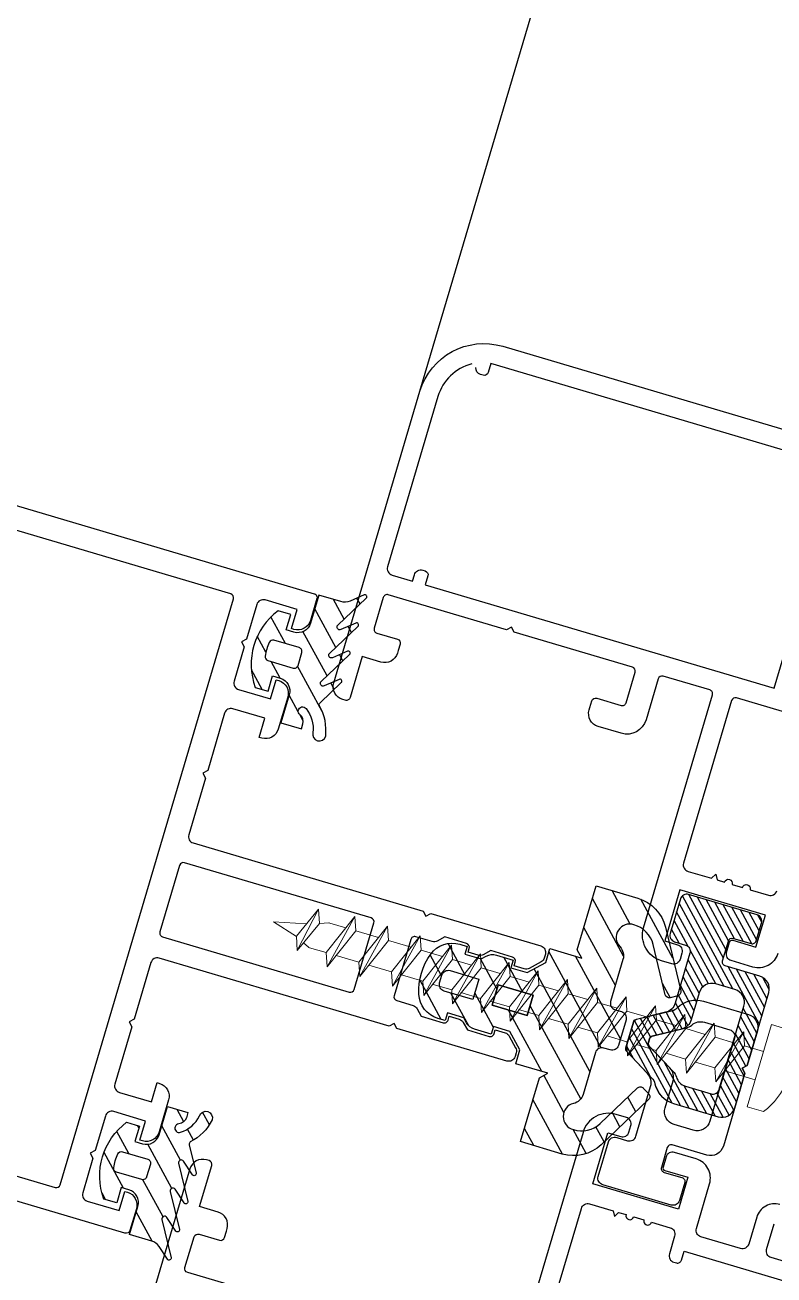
# Model space of a CAD drawing. Header units: millimetres. Extents: x 62878 to 70819, y -67946 to -61850.
# Drawn here: x 67673.44 to 67679.05, y -66623.01 to -66613.64 of the extents above; entities that cross this region are included whole.
import ezdxf

# ---------------------------------------------------------------- set-up
doc = ezdxf.new("R2010")
doc.units = ezdxf.units.MM
doc.layers.add('DOGRAMA', color=171, linetype='Continuous', lineweight=0)
pattern_1 = [(118.5057849383402, (67636.05894292373, -66723.48315066534), (-0.1395045678384407, -0.07576303882639554), [])]

# ---------------------------------------------------------------- blocks, each defined once
blk = doc.blocks.new('a2we')
at = {"lineweight": 5, "ltscale": 0.5}
for p, q in [((-196.0144480926461, -415.2868589025547), (-196.5925912144022, -417.2488821181558)), ((-196.0144480926461, -415.2868589025547), (-195.4639709594615, -417.7110762494052)), ((-197.5747968978259, -417.6063757508618), (-196.5747276986959, -417.2423803302317)), ((-194.1582851917165, -418.2620245979042), (-197.5747968978259, -417.6063757508618)), ((-195.1583543907882, -418.6260200186506), (-197.5747968978259, -417.6063757508618)), ((-196.8896500078097, -417.895480952812), (-197.0961171580722, -418.3448917148726)), ((-196.5747276986959, -417.2423803302317), (-194.1582851917165, -418.2620245979042)), ((-197.1143788935161, -419.7428166739272), (-197.1143788935161, -418.4283854465556)), ((-194.1582851917165, -418.2620245979042), (-195.1583543907882, -418.6260200186506)), ((-195.1583543907882, -418.6260200186506), (-194.9264251741961, -419.2953524503964)), ((-198.1144480926461, -420.1068120946153), (-197.1143788935161, -419.7428166739268)), ((-197.1143788935161, -419.7428166739268), (-193.9153324771005, -421.0399975355008)), ((-197.1143788935161, -419.7428166739268), (-193.9153324771005, -421.0399975355008)), ((-194.9154016761394, -420.634479622855), (-194.9154016761394, -419.3608343693425)), ((-194.9154016761721, -421.4039929561312), (-198.1144480926461, -420.1068120946153)), ((-193.9153324771005, -421.0399975355008), (-198.1144480926461, -420.1068120946153)), ((-197.1143788935161, -422.2969096404012), (-197.1143788935162, -420.512330007273)), ((-193.9153324771005, -421.0399975355008), (-194.9154016761721, -421.4039929561312)), ((-194.9154016761721, -423.1885725893157), (-194.9154016761721, -421.4039929561312)), ((-198.1144480926461, -422.6609050610894), (-197.1143788935161, -422.2969096404012)), ((-194.9154016761721, -423.9580859226053), (-198.1144480926461, -422.6609050610894)), ((-193.9153324771005, -423.594090501975), (-198.1144480926461, -422.6609050610894)), ((-197.1143788935161, -422.2969096404012), (-193.9153324771005, -423.594090501975)), ((-197.1143788935161, -422.2969096404012), (-193.9153324771005, -423.594090501975)), ((-197.1143788935161, -424.8510026068752), (-197.1143788935162, -423.0664229737469)), ((-193.9153324771005, -423.594090501975), (-194.9154016761721, -423.9580859226053)), ((-194.9154016761721, -425.7426655557898), (-194.9154016761721, -423.9580859226053)), ((-198.1144480926461, -425.2149980275636), (-197.1143788935161, -424.8510026068752)), ((-194.9154016761721, -426.5121788890793), (-198.1144480926461, -425.2149980275636)), ((-193.9153324771005, -426.1481834684492), (-198.1144480926461, -425.2149980275636)), ((-197.1143788935161, -424.8510026068752), (-193.9153324771005, -426.1481834684492)), ((-197.1143788935161, -424.8510026068752), (-193.9153324771005, -426.1481834684492)), ((-197.1143788935161, -427.3050955733496), (-197.1143788935162, -425.6205159402211)), ((-193.9153324771005, -426.1481834684492), (-194.9154016761721, -426.5121788890793)), ((-198.1144480926461, -427.669090994038), (-197.1143788935161, -427.3050955733496)), ((-197.1143788935161, -427.3050955733496), (-193.9153324771005, -428.6022764349236)), ((-197.1143788935161, -427.3050955733496), (-193.9153324771005, -428.6022764349236)), ((-194.9154016761721, -428.1967585222638), (-194.9154016761721, -426.5121788890793)), ((-194.9154016761721, -428.9662718555534), (-198.1144480926461, -427.669090994038)), ((-193.9153324771005, -428.6022764349236), (-198.1144480926461, -427.669090994038)), ((-197.1143788935161, -429.5591885398237), (-197.1143788935161, -428.0237477951896)), ((-193.9153324771005, -428.6022764349236), (-194.9154016761721, -428.9662718555534)), ((-194.9154016761721, -430.450851488738), (-194.9154016761721, -428.9662718555534)), ((-198.1144480926461, -429.9231839605702), (-197.1143788935161, -429.5591885398237)), ((-194.9154016761721, -431.2203648220857), (-198.1144480926461, -429.9231839605702)), ((-193.9153324771005, -430.8563694013976), (-198.1144480926461, -429.9231839605702)), ((-197.1143788935161, -429.5591885398237), (-193.9153324771005, -430.8563694013976)), ((-197.1143788935161, -429.5591885398237), (-193.9153324771005, -430.8563694013976)), ((-197.1143788935161, -431.8132815063559), (-197.1143788935161, -430.2778407616635)), ((-193.9153324771005, -430.8563694013976), (-194.9154016761721, -431.2203648220857)), ((-198.1144480926461, -432.177276926986), (-197.1143788935161, -431.8132815063559)), ((-197.1143788935161, -431.8132815063559), (-193.9153324771005, -433.1104623678716)), ((-197.1143788935161, -431.8132815063559), (-193.9153324771005, -433.1104623678716)), ((-194.9154016761721, -432.7049444552304), (-194.9154016761721, -431.2203648220857)), ((-194.9154016761721, -433.4744577885599), (-198.1144480926461, -432.177276926986)), ((-193.9153324771005, -433.1104623678716), (-198.1144480926461, -432.177276926986)), ((-197.1143788935161, -434.0673744728301), (-197.1143788935161, -432.5319337281958)), ((-193.9153324771005, -433.1104623678716), (-194.9154016761721, -433.4744577885599)), ((-194.9154016761721, -434.9590374217446), (-194.9154016761721, -433.4744577885599)), ((-198.1144480926461, -434.4313698935184), (-197.1143788935161, -434.0673744728301)), ((-194.9154016761721, -435.7285507550341), (-198.1144480926461, -434.4313698935184)), ((-193.9153324771005, -435.364555334404), (-198.1144480926461, -434.4313698935184)), ((-197.1143788935161, -434.0673744728301), (-193.9153324771005, -435.364555334404)), ((-197.1143788935161, -434.0673744728301), (-193.9153324771005, -435.364555334404)), ((-197.1143788935161, -436.3642339800811), (-197.1143788935161, -434.7860266946118)), ((-193.9153324771005, -435.364555334404), (-194.9154016761721, -435.7285507550341)), ((-194.9154016761721, -437.2558969289955), (-194.9154016761721, -435.7285507550341)), ((-198.1144480926461, -436.7282294008277), (-197.1143788935161, -436.3642339800811)), ((-194.9154016761721, -438.0254102623434), (-198.1144480926461, -436.7282294008277)), ((-193.9153324771005, -437.6614148416551), (-198.1144480926461, -436.7282294008277)), ((-197.1143788935161, -436.3642339800811), (-193.9153324771005, -437.6614148416551)), ((-197.1143788935161, -436.3642339800811), (-193.9153324771005, -437.6614148416551)), ((-197.1143788935161, -438.6610934873901), (-197.1143788935161, -437.1337473134849)), ((-193.9153324771005, -437.6614148416551), (-194.9154016761721, -438.0254102623434)), ((-194.9154016761721, -439.5527564362646), (-194.9154016761721, -438.0254102623434)), ((-198.1144480926461, -439.0250889080787), (-197.1143788935161, -438.6610934873901)), ((-194.9154016761721, -440.3222697695944), (-198.1144480926461, -439.0250889080787)), ((-193.9153324771005, -439.9582743489061), (-198.1144480926461, -439.0250889080787)), ((-197.1143788935161, -438.6610934873901), (-193.9153324771005, -439.9582743489061)), ((-197.1143788935161, -438.6610934873901), (-193.9153324771005, -439.9582743489061)), ((-197.1143788935161, -440.9579529946993), (-197.1143788935161, -439.430606820736)), ((-193.9153324771005, -439.9582743489061), (-194.9154016761721, -440.3222697695944)), ((-194.9154016761721, -441.849615943574), (-194.9154016761721, -440.3222697695944)), ((-198.1144480926461, -441.3219484153295), (-197.1143788935161, -440.9579529946993)), ((-194.9154016761721, -442.6191292769035), (-198.1144480926461, -441.3219484153295)), ((-193.9153324771005, -442.2551338562151), (-198.1144480926461, -441.3219484153295)), ((-197.1143788935161, -440.9579529946993), (-193.9153324771005, -442.2551338562151)), ((-197.1143788935161, -443.2537258831643), (-197.1143788935161, -441.7274663280053)), ((-193.9153324771005, -442.2551338562151), (-194.9154016761721, -442.6191292769035)), ((-198.1144480926461, -443.6177213039109), (-197.1143788935161, -443.2537258831643)), ((-197.1143788935161, -443.2537258831643), (-193.9153324771005, -444.5509067447383)), ((-194.9154016761721, -444.1453888320787), (-194.9154016761721, -442.6191292769035)), ((-194.9154016761721, -444.9149021654266), (-198.1144480926461, -443.6177213039109)), ((-193.9153324771005, -444.5509067447383), (-198.1144480926461, -443.6177213039109)), ((-197.1143788935161, -445.5538642814245), (-197.1143788935161, -444.0232392165685)), ((-193.9153324771005, -444.5509067447383), (-194.9154016761721, -444.9149021654266)), ((-194.9154016761721, -446.4455272302989), (-194.9154016761721, -444.9149021654266)), ((-198.1144480926461, -445.9178597020545), (-197.1143788935161, -445.5538642814245)), ((-193.9153324771005, -446.8510451429402), (-198.1144480926461, -445.9178597020545)), ((-194.9154016761721, -447.2150405636282), (-198.1144480926461, -445.9178597020545)), ((-197.1143788935161, -445.5538642814245), (-193.9153324771005, -446.8510451429402)), ((-197.1143788935161, -445.5538642814245), (-193.9153324771005, -446.8510451429402)), ((-197.1143788935161, -447.8540026795677), (-197.1143788935161, -446.3233776147298)), ((-193.9153324771005, -446.8510451429402), (-194.9154016761721, -447.2150405636282)), ((-197.1143788935161, -447.8540026795677), (-198.1144480926461, -448.2179981003141)), ((-193.9153324771005, -449.1511835411412), (-197.1143788935161, -447.8540026795677)), ((-194.9154016761721, -448.7456656284821), (-194.9154016761721, -447.2150405636282)), ((-194.9154016761721, -449.5151789618299), (-198.1144480926461, -448.2179981003141)), ((-198.1144480926461, -448.2179981003141), (-193.9153324771005, -449.1511835411412)), ((-197.1143788935161, -450.1541410778275), (-197.1143788935161, -448.6235160129718)), ((-193.9153324770423, -449.1511835411412), (-194.9154016761721, -449.5151789618299)), ((-194.9154016761723, -451.0458040266858), (-194.9154016761721, -449.5151789618299)), ((-198.1144480926461, -450.5181364984577), (-197.1143788935161, -450.1541410778275)), ((-194.9154016761721, -451.8153173600317), (-198.1144480926461, -450.5181364984577)), ((-193.9153324770423, -451.4513219393434), (-198.1144480926461, -450.5181364984577)), ((-197.1143788935161, -450.1541410778275), (-193.9153324770423, -451.4513219393434)), ((-197.1143788935161, -453.2868589025547), (-197.1143788935162, -450.9236544111328)), ((-193.9153324770423, -451.4513219393434), (-194.9154016761721, -451.8153173600317)), ((-194.9154016761721, -453.2868589025547), (-194.9154016761721, -451.8153173600317)), ((-192.7980524524961, -453.2868589025547), (-199.230843732796, -453.2868589025547)), ((-199.230843732796, -454.5827171301502), (-199.230843732796, -453.2868589025547)), ((-192.7980524524961, -454.5827171301502), (-192.7980524524961, -453.2868589025547))]:
    blk.add_line(p, q, dxfattribs=at)
blk.add_lwpolyline([(-196.4690204826777, -455.6637351848848), (-196.1125089353335, -455.3998333582319), (-195.9163872499585, -455.3998333582319), (-195.5598757026143, -455.6637351848848)], dxfattribs=at)
for centre, radius, start, end in [((-196.9143788935627, -418.4283854465556), 0.2, 155.3251238657465, 180), ((-195.115401676151, -419.3608343693425), 0.2, 0, 19.11162363728389), ((-195.6603624057317, -449.5292358589606), 6.187568978619671, 234.757305859688, 262.4904896380407), ((-196.3685337795604, -449.5292358589606), 6.187568978619673, 277.5095103619591, 305.2426941403116)]:
    blk.add_arc(centre, radius, start, end, dxfattribs=at)

msp = doc.modelspace()

# ---------------------------------------------------------------- hatches: boundary and pattern name
at = {"layer": 'DOGRAMA', "lineweight": -2}
h = msp.add_hatch(dxfattribs=at)
h.set_pattern_fill('ANSI31', color=256, scale=0.05, angle=73.50578493834035, style=0)
h.set_pattern_definition(pattern_1)
edge = h.paths.add_edge_path()
edge.add_arc((67675.83391963018, -66617.86284451501), 0.1000000000139037, 253.5057849319926, 293.5057849295856, ccw=False)
edge.add_line((67675.80552777668, -66617.95872935561), (67675.63957222964, -66617.90958930858))
edge.add_line((67675.63957222964, -66617.90958930858), (67675.577110152, -66618.1205359579))
edge.add_arc((67675.48122531142, -66618.0921441044), 0.09999999998274905, 253.5057849352527, 343.5057849272582, ccw=False)
edge.add_line((67675.45283345794, -66618.18802894498), (67675.39530255357, -66618.1709938329))
edge.add_line((67675.39530255357, -66618.1709938329), (67675.42937277775, -66618.05593202419))
edge.add_line((67675.42937277775, -66618.05593202419), (67675.33348793714, -66618.02754017073))
edge.add_arc((67675.63185173905, -66618.42876210641), 0.4999999999598593, 126.6358872941091, 200.3756825856077)
edge.add_line((67675.16313681626, -66618.60284921425), (67675.25902165685, -66618.63124106776))
edge.add_line((67675.25902165685, -66618.63124106776), (67675.29309188102, -66618.51617925904))
edge.add_line((67675.29309188102, -66618.51617925904), (67675.3506227854, -66618.5332143711))
edge.add_arc((67675.3222309319, -66618.62909921168), 0.09999999999670213, -16.494215070374594, 73.5057849296254, ccw=False)
edge.add_line((67675.41811577248, -66618.65749106518), (67675.3556536948, -66618.8684377145))
edge.add_line((67675.3556536948, -66618.8684377145), (67675.50856604945, -66618.91371562434))
edge.add_line((67675.50856604945, -66618.91371562434), (67675.51977498128, -66618.8758608699))
edge.add_arc((67675.45744983487, -66618.85740616516), 0.06500000001863743, 343.5057849671558, 411.9151204802791)
edge.add_arc((67675.51770742865, -66618.78051502607), 0.03268943071726781, 38.0755058051605, 231.9151204145184, ccw=False)
edge.add_arc((67675.35426373298, -66618.91193227639), 0.2424115900754374, -6.803520831588912, 38.703251573962916, ccw=False)
edge.add_arc((67675.6432962366, -66618.95358055753), 0.05002797726847832, 165.0203900031464, 342.5336263049765)
edge.add_arc((67675.32173444034, -66618.92557012555), 0.3717812401285248, 353.3542853633724, 390.0058058524869)
edge.add_arc((67675.66224543906, -66618.73218989486), 0.01999999996795664, 133.5057850600649, 201.8914479506925, ccw=False)
edge.add_line((67675.64847688284, -66618.71768379757), (67675.80807175473, -66618.56620329151))
edge.add_arc((67675.7977453376, -66618.55532371851), 0.01499999998633296, 313.5057848641242, 473.505784879731)
edge.add_line((67675.79176271273, -66618.54156842138), (67675.67885591387, -66618.59067525035))
edge.add_arc((67675.6708790807, -66618.57233485418), 0.0199999999756258, 133.5057849134937, 293.5057849179599, ccw=False)
edge.add_line((67675.65711052451, -66618.55782875685), (67675.87053383242, -66618.35525664223))
edge.add_arc((67675.86020741527, -66618.34437706922), 0.0149999999963509, 313.5057849044397, 473.5057848353924)
edge.add_line((67675.85422479041, -66618.33062177207), (67675.74131799149, -66618.37972860107))
edge.add_arc((67675.73334115834, -66618.3613882049), 0.01999999996982189, 133.5057848847944, 293.5057848797311, ccw=False)
edge.add_line((67675.71957260215, -66618.34688210755), (67675.93299591012, -66618.14430999292))
edge.add_arc((67675.92266949295, -66618.13343041991), 0.01500000000636884, 313.5057849447552, 473.5057849816748)
edge.add_line((67675.91668686806, -66618.11967512278), (67675.80378006923, -66618.16878195178))
edge.add_arc((67675.79580323602, -66618.15044155558), 0.02000000001972633, 133.5057850042036, 293.50578499939263, ccw=False)
edge.add_line((67675.78203467978, -66618.13593545825), (67675.99545798777, -66617.93336334363))
edge.add_arc((67675.98513157059, -66617.92248377063), 0.01500000001638679, 313.5057849850707, 473.5057850104772)
edge.add_line((67675.97914894568, -66617.90872847349), (67675.87380379607, -66617.95454649598))
edge = h.paths.add_edge_path(flags=16)
edge.add_line((67675.25761862427, -66618.40138372469), (67675.44613402733, -66618.45720382797))
edge.add_arc((67675.45465158336, -66618.4284383758), 0.02999999998733354, 253.5057849462097, 343.505784938319)
edge.add_line((67675.48341703552, -66618.43695593184), (67675.51180888896, -66618.34107109126))
edge.add_arc((67675.48304343679, -66618.33255353518), 0.02999999999972822, 343.5057848662645, 433.5057848662645)
edge.add_line((67675.49156099287, -66618.30378808301), (67675.30304558986, -66618.24796797977))
edge.add_arc((67675.29452803377, -66618.276733432), 0.03000000005554054, 73.50578489782727, 155.7393507069293)
edge.add_arc((67675.631851739, -66618.42876210615), 0.3999999998823385, 155.7393508032043, 171.2722191393831)
edge.add_arc((67675.2661361803, -66618.37261827252), 0.0299999999798724, 171.272219093855, 253.5057849462097)
h = msp.add_hatch(dxfattribs=at)
h.set_pattern_fill('ANSI31', color=256, scale=0.05, angle=73.50578493834035, style=0)
h.set_pattern_definition(pattern_1)
edge = h.paths.add_edge_path(flags=16)
edge.add_arc((67676.59340356047, -66620.83060411822), 0.04999999998026643, 163.505784924891, 253.50578494088012, ccw=False)
edge.add_line((67676.5454611402, -66620.81640819147), (67676.5624962523, -66620.75887728712))
edge.add_arc((67676.6104386726, -66620.77307321387), 0.04999999999835106, 73.5057849296254, 163.5057849296254, ccw=False)
edge.add_line((67676.62463459934, -66620.72513079358), (67676.84037549063, -66620.7890124639))
edge.add_line((67676.84037549063, -66620.7890124639), (67676.79494852509, -66620.94242820884))
edge.add_line((67676.79494852509, -66620.94242820884), (67676.57920763374, -66620.8785465385))
h.paths.add_polyline_path([(67676.938775786, -66620.98501598909), (67676.98420275154, -66620.83160024414), (67677.24788606321, -66620.9096778412), (67677.20245909762, -66621.06309358617)], flags=16)
edge = h.paths.add_edge_path()
edge.add_arc((67676.64060575166, -66620.71943073311), 0.199999999953016, 73.50578494324719, 144.0720038277628, ccw=False)
edge.add_line((67676.6973894586, -66620.52766105196), (67676.7513768801, -66620.54364692574))
edge.add_line((67676.7513768801, -66620.54364692574), (67676.73434176797, -66620.60117783012))
edge.add_line((67676.73434176797, -66620.60117783012), (67676.85734693699, -66620.63760011243))
edge.add_line((67676.85734693699, -66620.63760011243), (67676.89551315247, -66620.61687255843))
edge.add_arc((67676.94323790139, -66620.70474945156), 0.1000000000263143, 73.50578496071063, 118.50578496337221, ccw=False)
edge.add_line((67676.97162975484, -66620.60886461093), (67677.0965623062, -66620.6458575983))
edge.add_line((67677.0965623062, -66620.6458575983), (67677.07952719412, -66620.70338850263))
edge.add_line((67677.07952719412, -66620.70338850263), (67677.20253236311, -66620.739810785))
edge.add_line((67677.20253236311, -66620.739810785), (67677.34136897755, -66620.6644105026))
edge.add_line((67677.34136897755, -66620.6644105026), (67677.37211288922, -66620.5605823017))
edge.add_line((67677.37211288922, -66620.5605823017), (67677.6118249907, -66620.63156193541))
edge.add_line((67677.6118249907, -66620.63156193541), (67677.57807849711, -66620.56942358839))
edge.add_line((67677.57807849711, -66620.56942358839), (67677.72003776456, -66620.0899993854))
edge.add_line((67677.72003776456, -66620.0899993854), (67678.03338210209, -66620.18278179466))
edge.add_arc((67677.94820654164, -66620.47043631643), 0.2999999999916648, 13.505784938488887, 73.50578493840902, ccw=False)
edge.add_line((67678.23991044522, -66620.40037325468), (67678.35464620894, -66620.87806962292))
edge.add_arc((67678.32547581856, -66620.88507592908), 0.03000000001352556, -76.49421513004978, 13.505784896973694, ccw=False)
edge.add_line((67678.33248212471, -66620.91424631946), (67678.27414134401, -66620.9282589318))
edge.add_arc((67678.2671350378, -66620.89908854142), 0.03000000002711958, 193.5057850320915, 283.50578500506793, ccw=False)
edge.add_line((67678.23796464741, -66620.90609484765), (67678.1474994403, -66620.52944767576))
edge.add_arc((67677.95303017124, -66620.57615638358), 0.1999999999888801, 13.50578493681319, 75.42538227865322)
edge.add_arc((67677.9704566963, -66620.47702466897), 0.09999999999866485, 70.79093734392946, 223.5057849500851)
edge.add_arc((67677.82539572298, -66620.61471023106), 0.09999999997442052, -16.494215064747323, 43.50578493194308, ccw=False)
edge.add_line((67677.92128056355, -66620.64310208455), (67677.82849742891, -66620.95644887193))
edge.add_arc((67677.8764398492, -66620.97064479867), 0.04999999999421951, 163.5057849456145, 253.5057849456145)
edge.add_line((67677.86224392247, -66621.01858721896), (67677.91017208925, -66621.03277892519))
edge.add_arc((67677.89597616249, -66621.0807213455), 0.05000000001643571, -16.494215076894818, 73.50578491837081, ccw=False)
edge.add_line((67677.94391858281, -66621.09491727226), (67677.88713487584, -66621.28668695343))
edge.add_arc((67677.83919245555, -66621.27249102668), 0.04999999999835106, 253.50578493435978, 343.5057849296254, ccw=False)
edge.add_line((67677.8249965288, -66621.32043344699), (67677.77706836193, -66621.30624174076))
edge.add_arc((67677.76287243521, -66621.35418416103), 0.04999999996218179, 73.50578495213469, 163.5057849521347)
edge.add_line((67677.71493001495, -66621.33998823431), (67677.62214688028, -66621.65333502168))
edge.add_arc((67677.52626203967, -66621.6249431682), 0.1000000000204767, 283.505784946053, 343.50578494235435, ccw=False)
edge.add_arc((67677.57297074753, -66621.81941243728), 0.100000000003214, 103.5057849398931, 256.2206325363982)
edge.add_arc((67677.61232792944, -66621.72677447072), 0.1999999999869803, 251.586187595002, 313.5057849351206)
edge.add_line((67677.75001349152, -66621.87183544406), (67678.03096690707, -66621.60516669058))
edge.add_arc((67678.05161974138, -66621.62692583658), 0.02999999999216517, 43.505784943730305, 133.5057849437303, ccw=False)
edge.add_line((67678.07337888738, -66621.60627300227), (67678.11468455601, -66621.64979129429))
edge.add_arc((67678.09292541003, -66621.67044412861), 0.02999999999162854, -46.494215037136826, 43.505784983020874, ccw=False)
edge.add_line((67678.11357824435, -66621.6922032746), (67677.75724893599, -66622.03041554478))
edge.add_arc((67677.55072059283, -66621.81282408471), 0.3000000000361421, 253.5057849354465, 313.50578493447136, ccw=False)
edge.add_line((67677.46554503235, -66622.10047860653), (67677.15220069488, -66622.0076961973))
edge.add_line((67677.15220069488, -66622.0076961973), (67677.29415996224, -66621.52827199432))
edge.add_line((67677.29415996224, -66621.52827199432), (67677.35629830934, -66621.49452550076))
edge.add_line((67677.35629830934, -66621.49452550076), (67677.11658620782, -66621.42354586704))
edge.add_line((67677.11658620782, -66621.42354586704), (67677.1473301195, -66621.31971766619))
edge.add_line((67677.1473301195, -66621.31971766619), (67677.07192983708, -66621.18088105173))
edge.add_line((67677.07192983708, -66621.18088105173), (67676.94892466808, -66621.14445876938))
edge.add_line((67676.94892466808, -66621.14445876938), (67676.93188955603, -66621.20198967375))
edge.add_line((67676.93188955603, -66621.20198967375), (67676.80695700462, -66621.16499668638))
edge.add_arc((67676.83534885806, -66621.06911184575), 0.1000000000220351, 208.5057849746782, 253.5057849687051, ccw=False)
edge.add_line((67676.74747196495, -66621.11683659468), (67676.72674441096, -66621.07867037915))
edge.add_line((67676.72674441096, -66621.07867037915), (67676.60373924198, -66621.04224809683))
edge.add_line((67676.60373924198, -66621.04224809683), (67676.58670412982, -66621.09977900119))
edge.add_line((67676.58670412982, -66621.09977900119), (67676.53271670846, -66621.08379312741))
edge.add_arc((67676.58950041543, -66620.89202344623), 0.1999999999990942, 182.9395660567313, 253.50578493880352, ccw=False)
edge.add_arc((67676.85964448658, -66620.87815150249), 0.4705000000018656, 144.0720038245356, 182.9395660585923, ccw=False)
at = {"layer": 'DOGRAMA', "lineweight": -2, "ltscale": 5}
h = msp.add_hatch(dxfattribs=at)
h.set_pattern_fill('ANSI31', color=256, scale=0.015, angle=73.50578493834035, style=0)
h.set_pattern_definition([(118.5057849383402, (67636.05894292373, -66723.48315066534), (-0.0418513703515322, -0.02272891164791872), [])])
edge = h.paths.add_edge_path(flags=16)
edge.add_line((67678.11947303885, -66621.23703932732), (67678.11172855513, -66621.26319396315))
edge.add_arc((67678.14049400727, -66621.27171151922), 0.0299999999676905, 163.5057848771315, 223.505784884282)
edge.add_line((67678.11873486126, -66621.2923643535), (67678.29797279823, -66621.48120354039))
edge.add_arc((67678.22544231155, -66621.55004632137), 0.09999999995492126, 15.646826796585685, 43.50578490806129, ccw=False)
edge.add_arc((67678.41803080396, -66621.4961049401), 0.1000000000982746, 195.6468268347966, 253.5057849461959)
edge.add_line((67678.38963895047, -66621.59198978079), (67678.58159297396, -66621.64882807218))
edge.add_arc((67678.59578890071, -66621.60088565187), 0.05000000001230415, 253.5057849343598, 343.5057849296254)
edge.add_line((67678.643731321, -66621.61508157862), (67678.82827836869, -66620.99183011477))
edge.add_arc((67678.73239352807, -66620.9634382613), 0.1000000000163452, 343.5057849503489, 433.5057849607107)
edge.add_line((67678.76078538153, -66620.86755342067), (67678.61677377828, -66620.82491105601))
edge.add_arc((67678.58838192478, -66620.9207958966), 0.09999999999670213, 73.50578492962542, 163.5057849296254)
edge.add_line((67678.4924970842, -66620.8924040431), (67678.43250629918, -66621.09500465402))
edge.add_arc((67678.3366214586, -66621.06661280055), 0.09999999998843902, 283.5057849418404, 343.50578494561444, ccw=False)
edge.add_line((67678.35997581252, -66621.16384743508), (67678.14123218486, -66621.21638649303))
edge.add_arc((67678.148238491, -66621.24555688338), 0.02999999998182805, 103.5057848829315, 163.5057848850222)
edge = h.paths.add_edge_path()
edge.add_line((67678.66787911457, -66620.65231834292), (67678.71188648746, -66620.50369684002))
edge.add_arc((67678.74065193965, -66620.51221439606), 0.03000000000128663, 73.50578495410042, 163.5057849541004, ccw=False)
edge.add_line((67678.74916949568, -66620.48344894388), (67678.88340827252, -66620.52319753876))
edge.add_arc((67678.89192582858, -66620.49443208659), 0.0299999999914651, 253.5057849195613, 343.5057849462098)
edge.add_line((67678.92069128074, -66620.50294964263), (67678.96043987559, -66620.3687108658))
edge.add_arc((67678.91249745533, -66620.35451493903), 0.04999999997870802, 343.5057848881785, 433.5057848881785)
edge.add_line((67678.9266933821, -66620.30657251876), (67678.41370948491, -66620.15467610263))
edge.add_arc((67678.39951355814, -66620.20261852292), 0.05000000000661418, 73.50578489764732, 163.5057849136364)
edge.add_line((67678.35157113784, -66620.18842259615), (67678.27491313344, -66620.44731166579))
edge.add_arc((67678.32285555374, -66620.46150759251), 0.04999999999008795, 163.5057849616035, 253.5057849616035)
edge.add_line((67678.30865962702, -66620.5094500128), (67678.3901617415, -66620.53358308827))
edge.add_arc((67678.37596581476, -66620.58152550858), 0.05000000000817259, -16.494215049651075, 73.50578495034893, ccw=False)
edge.add_line((67678.42390823507, -66620.59572143531), (67678.3132671047, -66620.96937816603))
edge.add_arc((67678.21738226408, -66620.94098631249), 0.1000000000509561, 283.5057849158902, 343.5057849127435, ccw=False)
edge.add_line((67678.24073661797, -66621.03822094708), (67678.02199299031, -66621.09076000501))
edge.add_arc((67678.0289992965, -66621.11993039533), 0.02999999996372456, 103.5057849769835, 163.5057849649675)
edge.add_line((67678.00023384434, -66621.11141283931), (67677.94331322788, -66621.30364489071))
edge.add_arc((67677.97207868, -66621.31216244683), 0.02999999997026365, 163.5057847626471, 223.5057847653852)
edge.add_line((67677.95031953396, -66621.33281528106), (67678.13613209382, -66621.52858127402))
edge.add_arc((67678.06360160708, -66621.59742405509), 0.1000000000572472, 13.017113206465297, 43.50578492138578, ccw=False)
edge.add_arc((67678.35589245682, -66621.52985143379), 0.1999999999327644, 193.0171132136715, 253.5057849288883)
edge.add_line((67678.29910874984, -66621.7216211149), (67678.6348900343, -66621.82104718656))
edge.add_arc((67678.6632818878, -66621.72516234597), 0.09999999999670213, 253.5057849296254, 343.50578493762)
edge.add_line((67678.75916672839, -66621.75355419946), (67678.83582473276, -66621.49466512984))
edge.add_line((67678.83582473276, -66621.49466512984), (67678.81557683667, -66621.45738212162))
edge.add_line((67678.81557683667, -66621.45738212162), (67678.85285984492, -66621.43713422547))
edge.add_line((67678.85285984492, -66621.43713422547), (67679.01469340977, -66620.89059063411))
edge.add_arc((67678.91880856917, -66620.86219878061), 0.1000000000106552, 343.5057849319926, 433.5057849319927)
edge.add_line((67678.94720042267, -66620.76631394001), (67678.6881270107, -66620.68960135117))
edge.add_arc((67678.69664456676, -66620.66083589899), 0.03000000000954974, 163.5057849086943, 253.5057849008036, ccw=False)
at = {"layer": 'DOGRAMA', "lineweight": -2}
h = msp.add_hatch(dxfattribs=at)
h.set_pattern_fill('ANSI31', color=256, scale=0.05, angle=73.50578493834035, style=0)
h.set_pattern_definition(pattern_1)
edge = h.paths.add_edge_path()
edge.add_arc((67674.35754324897, -66622.84885622578), 0.09999999992813197, 33.50578491879369, 73.50578491778937)
edge.add_line((67674.38593510247, -66622.75297138527), (67674.21997955543, -66622.70383133825))
edge.add_line((67674.21997955543, -66622.70383133825), (67674.28244163308, -66622.49288468894))
edge.add_arc((67674.18655679248, -66622.46449283545), 0.1000000000065236, 343.5057849399872, 433.5057849399872)
edge.add_line((67674.21494864597, -66622.36860799485), (67674.15741774163, -66622.35157288276))
edge.add_line((67674.15741774163, -66622.35157288276), (67674.1233475175, -66622.46663469147))
edge.add_line((67674.1233475175, -66622.46663469147), (67674.02746267685, -66622.43824283798))
edge.add_arc((67674.49617759965, -66622.26415573014), 0.4999999999679194, 126.6358872941091, 200.3756825850272, ccw=False)
edge.add_line((67674.19781379774, -66621.86293379446), (67674.29369863833, -66621.89132564793))
edge.add_line((67674.29369863833, -66621.89132564793), (67674.25962841418, -66622.00638745665))
edge.add_line((67674.25962841418, -66622.00638745665), (67674.31715931851, -66622.02342256875))
edge.add_arc((67674.34555117201, -66621.92753772813), 0.1000000000246083, 253.5057849343598, 343.5057849343598)
edge.add_line((67674.44143601262, -66621.95592958163), (67674.50389809028, -66621.74498293235))
edge.add_line((67674.50389809028, -66621.74498293235), (67674.65681044485, -66621.7902608422))
edge.add_line((67674.65681044485, -66621.7902608422), (67674.64560151307, -66621.82811559661))
edge.add_arc((67674.58327636664, -66621.80966089181), 0.06500000004911674, 275.0964494101166, 343.50578492160054, ccw=False)
edge.add_arc((67674.59195437012, -66621.90696411447), 0.03268943071585671, 95.09644946340813, 288.9360640864448)
edge.add_arc((67674.52641368704, -66621.70774374857), 0.2424115900453203, 288.3083183089278, 333.8150907179457)
edge.add_arc((67674.79152474979, -66621.83017941276), 0.05002797727643869, -15.522056435101376, 161.9911798649509, ccw=False)
edge.add_arc((67674.50655414494, -66621.6785933729), 0.3717812401352856, 297.00576401004645, 333.6572844996101, ccw=False)
edge.add_arc((67674.68687847104, -66622.0261948564), 0.02000000002738005, 125.1201219084887, 193.5057847926552)
edge.add_line((67674.6674315441, -66622.03086572714), (67674.7188200746, -66622.24481919357))
edge.add_arc((67674.70423487942, -66622.24832234664), 0.01499999999798878, -146.49421502934388, 13.505784876440828, ccw=False)
edge.add_line((67674.69172742806, -66622.2566026643), (67674.62376058224, -66622.15393848479))
edge.add_arc((67674.60708398043, -66622.16497890832), 0.01999999999044617, 33.50578493965019, 193.5057849434693)
edge.add_line((67674.58763705354, -66622.1696497791), (67674.65635799695, -66622.45576584287))
edge.add_arc((67674.64177280175, -66622.45926899595), 0.01500000001553678, -146.4942151063753, 13.505784917506617, ccw=False)
edge.add_line((67674.62926535038, -66622.4675493136), (67674.56129850462, -66622.36488513408))
edge.add_arc((67674.5446219028, -66622.37592555762), 0.02000000000258, 33.50578491663744, 193.5057849337332)
edge.add_line((67674.52517497589, -66622.3805964284), (67674.59389591933, -66622.66671249217))
edge.add_arc((67674.57931072412, -66622.67021564524), 0.01500000002628778, -146.49421513705897, 13.505784850478221, ccw=False)
edge.add_line((67674.56680327273, -66622.67849596289), (67674.49883642697, -66622.57583178338))
edge.add_arc((67674.48215982513, -66622.58687220691), 0.02000000001471382, 33.50578489362469, 193.5057849239972)
edge.add_line((67674.46271289821, -66622.5915430777), (67674.53143384162, -66622.87765914145))
edge.add_arc((67674.51684864642, -66622.88116229454), 0.01500000001553678, -146.4942150600275, 13.505784917506617, ccw=False)
edge.add_line((67674.50434119505, -66622.8894426122), (67674.44092625802, -66622.79365410817))
edge = h.paths.add_edge_path(flags=16)
edge.add_line((67674.1673714504, -66622.08336160352), (67674.35588685347, -66622.13918170678))
edge.add_arc((67674.34736929745, -66622.16794715893), 0.02999999996924891, -16.494215061681018, 73.50578496496752, ccw=False)
edge.add_line((67674.3761347496, -66622.17646471497), (67674.34774289606, -66622.27234955557))
edge.add_arc((67674.3189774439, -66622.26383199955), 0.02999999998320198, 253.5057849807489, 343.5057849728582, ccw=False)
edge.add_line((67674.31045988787, -66622.29259745173), (67674.12194448488, -66622.23677734846))
edge.add_arc((67674.13046204089, -66622.20801189625), 0.03000000002092967, 171.2722191889174, 253.5057850231787, ccw=False)
edge.add_arc((67674.49617759963, -66622.26415573024), 0.400000000018922, 155.7393507594968, 171.2722190959549, ccw=False)
edge.add_arc((67674.15885389436, -66622.11212705568), 0.02999999998051062, 73.50578493831898, 155.7393507993593, ccw=False)

# ---------------------------------------------------------------- linework, layer by layer
msp.add_line((67676.3983704036, -66616.38217045367), (67689.06289545546, -66573.61159309669), dxfattribs=at)
at = {"layer": 'DOGRAMA', "lineweight": -2, "ltscale": 0.5}
for points in [[(67665.49870509253, -66614.90684130182), (67675.60496729112, -66617.89934265916, -0.4142135623732619), (67675.62521518726, -66617.93662566737), (67675.57694903629, -66618.09962989639, -0.4142135623730951), (67675.45267234225, -66618.1671228835), (67675.43349537413, -66618.16144451279), (67675.47608315435, -66618.01761725191), (67675.23637105289, -66617.9466376182, 0.4142135623730951), (67675.17423270579, -66617.98038411174), (67675.0975747014, -66618.23927318135), (67675.06029169317, -66618.25952107749), (67675.08053958928, -66618.29680408571), (67675.00388158491, -66618.5556931553, 0.4142135623730951), (67675.03762807845, -66618.61783150236), (67675.27734017998, -66618.68881113607), (67675.31992796014, -66618.54498387517), (67675.33910492831, -66618.55066224586, -0.4142135623728953), (67675.40659791543, -66618.67493893998), (67675.33561828168, -66618.91465104143, -0.4142135623729619), (67675.2113415876, -66618.98214402855), (67675.19216461951, -66618.97646565785), (67675.2347523997, -66618.83263839695), (67674.9950402982, -66618.76165876325, 0.4142135623731395), (67674.93290195118, -66618.79540525678), (67674.80603039051, -66619.223875324), (67674.76874738227, -66619.24412322011), (67674.78899527845, -66619.28140622833), (67674.66317934306, -66619.70631124244, 0.4142135623730951), (67674.69692583664, -66619.76844958946), (67676.42285296736, -66620.27950295221), (67676.44310086346, -66620.31678596041), (67676.48038387168, -66620.29653806429), (67677.30499350085, -66620.54070800428, -0.4142135623730951), (67677.33873999436, -66620.60284635132), (67677.33042421301, -66620.63093037091, -0.1989123673795887), (67677.3063441671, -66620.66067289072), (67677.21846727403, -66620.7083976396, -0.1989123673797732), (67677.18040897284, -66620.71240161332), (67677.10438253297, -66620.68988990525), (67677.112900089, -66620.66112445304, 0.4142135623730951), (67677.0926521928, -66620.62384144483), (67676.92964796379, -66620.5755752939), (67676.87328184786, -66620.60618696704, -0.1989123673797732), (67676.83522354669, -66620.61019094077), (67676.75919710682, -66620.58767923269), (67676.76771466286, -66620.55891378052, 0.4142135623729841), (67676.74746676668, -66620.52163077229), (67676.58446253769, -66620.47336462137), (67676.52809642174, -66620.50397629451, -0.1989123673797501), (67676.49003812054, -66620.50798026824), (67676.36606926036, -66620.47127263341, 0.4142135623729288), (67676.32878625212, -66620.49152052954), (67676.20386209682, -66620.91341382812, 0.4142135623725959), (67676.22410999291, -66620.95069683637), (67676.34807885316, -66620.98740447122, -0.1989123673796753), (67676.377821373, -66621.01148451706), (67676.4084330461, -66621.06785063303), (67676.57143727511, -66621.11611678395, 0.4142135623736503), (67676.60872028332, -66621.09586888783), (67676.61723783935, -66621.06710343565), (67676.69326427925, -66621.08961514376, -0.1989123673797502), (67676.72300679906, -66621.11369518962), (67676.75361847223, -66621.17006130557), (67676.91662270125, -66621.21832745649, 0.4142135623732063), (67676.95390570948, -66621.19807956037), (67676.96242326553, -66621.16931410819), (67677.03844970539, -66621.1918258163, -0.1989123673796753), (67677.06819222521, -66621.21590586215), (67677.11591697414, -66621.30378275526, -0.1989123673797207), (67677.11992094782, -66621.34184105646), (67677.11160516646, -66621.36992507605, -0.4142135623730951), (67677.04946681944, -66621.40367156961), (67676.22485719033, -66621.15950162963), (67676.20460929413, -66621.12221862141), (67676.16732628594, -66621.14246651753), (67674.44139915527, -66620.63141315483, 0.4142135623730951), (67674.37926080823, -66620.66515964839), (67674.25344487285, -66621.09006466248), (67674.21616186462, -66621.11031255858), (67674.23640976084, -66621.14759556683), (67674.10953820012, -66621.576065634, 0.4142135623730951), (67674.14328469368, -66621.63820398104), (67674.38299679518, -66621.70918361477), (67674.42558457542, -66621.56535635388), (67674.44476154353, -66621.57103472456, -0.4142135623729619), (67674.51225453062, -66621.69531141865), (67674.44127489688, -66621.93502352013, -0.4142135623728953), (67674.31699820279, -66622.00251650724), (67674.29782123474, -66621.99683813653), (67674.34040901496, -66621.85301087567), (67674.10069691345, -66621.78203124194, 0.4142135623730951), (67674.03855856639, -66621.8157777355), (67673.96190056202, -66622.07466680511), (67673.92461755377, -66622.09491470123), (67673.94486544991, -66622.13219770945), (67673.86820744551, -66622.39108677907, 0.4142135623730951), (67673.90195393906, -66622.45322512611), (67674.14166604055, -66622.52420475981), (67674.18425382077, -66622.3803774989), (67674.2034307889, -66622.38605586962, -0.4142135623728953), (67674.27092377597, -66622.5103325637), (67674.22265762504, -66622.67333679271, -0.4142135623729288), (67674.18537461682, -66622.69358468884), (67664.07911241829, -66619.70108333151, -0.4142135623729288)], [(67679.0819760997, -66620.59756610154, -0.4142135623730951), (67678.89556105854, -66620.69880558221), (67678.73255682961, -66620.65053943127, -0.4142135623730951), (67678.69881033598, -66620.58840108424), (67678.72152381876, -66620.51169321175, -0.4142135623730951), (67678.7463791576, -66620.49819461434), (67678.91897187068, -66620.54929995061), (67678.9899515044, -66620.30958784914), (67678.34752307244, -66620.11936243076), (67678.23395565845, -66620.50290179317), (67678.3298404991, -66620.53129364665, -0.4142135623730951), (67678.36358699261, -66620.59343199368), (67678.34939106586, -66620.64137441397, -0.4142135623730951), (67678.28725271882, -66620.67512090754), (67678.21054484634, -66620.65240742474, -0.4142135623730951), (67678.07555887214, -66620.40385403657), (67678.5922906056, -66618.65874993778, 0.4142135623730951), (67678.57204270942, -66618.62146692954), (67678.22206304126, -66618.51783666434, 0.4142135623730951), (67678.18478003304, -66618.53808456045), (67678.09392610186, -66618.84491605037, -0.4142135623730951), (67677.90751106074, -66618.94615553103), (67677.73491834773, -66618.89505019474, -0.4142135623730951), (67677.66742536059, -66618.77077350067), (67677.67310373133, -66618.75159653257), (67677.68729965805, -66618.70365411227, -0.4142135623730951), (67677.72458266624, -66618.68340621614), (67677.9067638634, -66618.73735073775, 0.4142135623730951), (67677.94404687162, -66618.71710284162), (67678.01218731995, -66618.48697922418, 0.4142135623730951), (67677.99193942384, -66618.44969621599), (67677.10500464836, -66618.18707157123), (67677.08475675221, -66618.14978856301), (67677.047473744, -66618.17003645912), (67676.16053896854, -66617.90741181439, 0.4142135623730951), (67676.1232559603, -66617.92765971052), (67676.0551155119, -66618.15778332796, 0.4142135623730951), (67676.07536340805, -66618.1950663362), (67676.22877915298, -66618.24049330177, -0.4142135623730951), (67676.24902704915, -66618.27777630999), (67676.23483112239, -66618.32571873028), (67676.22915275171, -66618.3448956984, -0.4142135623730951), (67676.10487605762, -66618.41238868551), (67675.96584303875, -66618.37122049795), (67675.8749891076, -66618.67805198787, -0.4142135623730951), (67675.83770609932, -66618.698299884), (67675.81852913127, -66618.69262151328, -0.4142135623730951), (67675.75103614415, -66618.5683448192), (67676.3983704036, -66616.38217045367, -0.4142135623730951), (67677.01975387399, -66616.04470551811), (67680.09765725704, -66616.95608401501, -0.4142135623730951)], [(67676.78613921198, -66616.17599283905, 0.2621398995659221), (67676.53260918043, -66616.42191904855), (67676.15499752911, -66617.69718742845, 0.4142135623730951), (67676.1887440226, -66617.75932577548), (67676.34215976764, -66617.80475274107), (67676.35635569436, -66617.75681032079, -0.4142135623730951), (67676.41849404137, -66617.7230638272), (67676.43767100951, -66617.7287421979, -0.4142135623730951), (67676.45791890564, -66617.76602520612), (67676.43804460819, -66617.83314459455), (67679.0557007564, -66618.60824219468), (67679.54687982169, -66616.94943445241), (67676.92922367348, -66616.17433685226), (67676.90934937606, -66616.24145624068, -0.4142135623730951), (67676.8720663678, -66616.26170413682), (67676.85288939971, -66616.25602576612, -0.3618128521052944), (67676.81736448474, -66616.20280718246)], [(67679.09828936019, -66622.47964842641, 0.4142135623730951), (67678.92430198847, -66622.57413860835), (67678.86467909616, -66622.77549677361, -0.4142135623730951), (67678.80254074914, -66622.80924326715), (67678.50529774331, -66622.72122852133, -0.4142135623730951), (67678.47155124976, -66622.65909017432), (67678.57092273692, -66622.32349323224, 0.4142135623730951), (67678.46968325629, -66622.13707819112), (67678.30667902727, -66622.08881204018, 0.4142135623730951), (67678.24454068023, -66622.12255853374), (67678.22182719746, -66622.19926640621, 0.4142135623730951), (67678.23532579487, -66622.22412174504), (67678.40791850793, -66622.2752270813), (67678.33693887418, -66622.51493918282), (67677.69451044226, -66622.32471376444), (67677.80807785619, -66621.94117440208), (67677.90396269679, -66621.96956625558, 0.4142135623730951), (67677.9661010438, -66621.935819762), (67677.98029697055, -66621.88787734171, 0.4142135623730951), (67677.94655047698, -66621.82573899465), (67677.86984260452, -66621.80302551186, 0.4142135623730951), (67677.62128921633, -66621.93801148607), (67677.10455748295, -66623.6831155849, -0.4142135623730951)], [(67675.54270550929, -66623.25193301063), (67674.65577073378, -66622.98930836587, -0.4142135623730951), (67674.63552283766, -66622.95202535766), (67674.70366328603, -66622.72190174022, -0.4142135623730951), (67674.74094629425, -66622.70165384411), (67674.89436203917, -66622.74708080968, 0.4142135623730951), (67674.93164504739, -66622.72683291354), (67674.94584097416, -66622.67889049323), (67674.95151934486, -66622.65971352512, 0.4142135623730951), (67674.8840263577, -66622.53543683107), (67674.74499333889, -66622.4942686435), (67674.83584727006, -66622.1874371536, 0.4142135623730951), (67674.81559937389, -66622.15015414538), (67674.79642240581, -66622.14447577468, 0.4142135623730951), (67674.67214571172, -66622.21196876177), (67674.02481145225, -66624.39814312733, 0.4142135623730951)], [(67679.67509279856, -66623.06760913385), (67679.03266436656, -66622.87738371552, -0.4142135623730951), (67678.99891787299, -66622.8152453685), (67679.05570157996, -66622.6234756873)]]:
    msp.add_lwpolyline(points, format="xyb", dxfattribs=at)
for points in [[(67667.74883593051, -66615.76083849854), (67667.41323898842, -66615.66146701135), (67665.62019246933, -66615.13053935117, 0.4142135623730953), (67665.58290946111, -66615.15078724727), (67664.28256257146, -66619.54231294649, 0.4142135623730951), (67664.3028104676, -66619.57959595471), (67666.0958569867, -66620.11052361489), (67666.43145392879, -66620.20989510207), (67673.66117090957, -66622.35064085489, 0.4142135623730951), (67673.69845391774, -66622.33039295871), (67674.99880080737, -66617.93886725952, 0.4142135623722071), (67674.97855291129, -66617.90158425129)], [(67678.66787911457, -66620.65231834292), (67678.71188648746, -66620.50369684002, -0.4142135623730951), (67678.74916949568, -66620.48344894388), (67678.88340827252, -66620.52319753876, 0.4142135623730951), (67678.92069128074, -66620.50294964263), (67678.96043987559, -66620.3687108658, 0.4142135623730951), (67678.9266933821, -66620.30657251876), (67678.41370948491, -66620.15467610263, 0.4142135623730951), (67678.35157113784, -66620.18842259615), (67678.27491313344, -66620.44731166579, 0.4142135623730951), (67678.30865962702, -66620.5094500128), (67678.3901617415, -66620.53358308827, -0.4142135623730951), (67678.42390823507, -66620.59572143531), (67678.3132671047, -66620.96937816603, -0.2679491924311303), (67678.24073661797, -66621.03822094708), (67678.02199299031, -66621.09076000501, 0.2679491924310549), (67678.00023384434, -66621.11141283931), (67677.94331322788, -66621.30364489071, 0.2679491924311364), (67677.95031953396, -66621.33281528106), (67678.13613209382, -66621.52858127402, -0.1338222992157564), (67678.16103189038, -66621.57489984798, 0.2702358223096737), (67678.29910874984, -66621.7216211149), (67678.6348900343, -66621.82104718656, 0.4142135623730951), (67678.75916672839, -66621.75355419946), (67678.83582473276, -66621.49466512984), (67678.81557683667, -66621.45738212162), (67678.85285984492, -66621.43713422547), (67679.01469340977, -66620.89059063411, 0.4142135623730951), (67678.94720042267, -66620.76631394001), (67678.6881270107, -66620.68960135117, -0.4142135623731091)], [(67678.11947303885, -66621.23703932732), (67678.11172855513, -66621.26319396315, 0.2679491924311364), (67678.11873486126, -66621.2923643535), (67678.29797279823, -66621.48120354039, -0.1221599187188834), (67678.3217365577, -66621.52307563079, 0.2579611168298657), (67678.38963895047, -66621.59198978079), (67678.58159297396, -66621.64882807218, 0.4142135623730951), (67678.643731321, -66621.61508157862), (67678.82827836869, -66620.99183011477, 0.4142135623730951), (67678.76078538153, -66620.86755342067), (67678.61677377828, -66620.82491105601, 0.4142135623730951), (67678.4924970842, -66620.8924040431), (67678.43250629918, -66621.09500465402, -0.2679491924311186), (67678.35997581252, -66621.16384743508), (67678.14123218486, -66621.21638649303, 0.2679491924310675)], [(67678.25339718256, -66622.05210486964), (67678.20938980971, -66622.20072637255, 0.4142135623730951), (67678.22963770581, -66622.2380093808), (67678.36387648265, -66622.27775797567, -0.4142135623730951), (67678.38412437879, -66622.3150409839), (67678.34437578393, -66622.44927976071, -0.4142135623730951), (67678.28223743688, -66622.48302625427), (67677.76925353974, -66622.33112983813, -0.4142135623730951), (67677.73550704608, -66622.26899149107), (67677.8121650505, -66622.01010242147, -0.4142135623730951), (67677.87430339758, -66621.97635592792), (67677.95580551206, -66622.0004890034, 0.4142135623730951), (67678.01794385916, -66621.96674250987), (67678.12858498955, -66621.59308577912, 0.2679491924311303), (67678.10523063561, -66621.49585114459), (67677.95035866293, -66621.33268313512, -0.2679491924310549), (67677.94335235677, -66621.30351274477), (67678.00027297324, -66621.11128069337, -0.2679491924311364), (67678.02203211925, -66621.09062785904), (67678.28447672221, -66621.02759245841, 0.1338222992157564), (67678.33058124545, -66621.0022985244, -0.2702358223096737), (67678.52628270668, -66620.95441024419), (67678.86206399111, -66621.05383631583, -0.4142135623730951), (67678.9295569782, -66621.17811300993), (67678.8528989738, -66621.43700207952), (67678.8156159656, -66621.45724997566), (67678.83586386172, -66621.4945329839), (67678.67403029685, -66622.04107657527, -0.4142135623730951), (67678.54975360274, -66622.10856956238), (67678.29068019084, -66622.03185697352, 0.4142135623731091)], [(67678.11176768402, -66621.26306181718), (67678.11951216773, -66621.23690718136, -0.2679491924311364), (67678.14127131374, -66621.21625434705), (67678.3944298153, -66621.15544933382, 0.1221599187188834), (67678.43716047733, -66621.13326648586, -0.2579611168298657), (67678.53163734675, -66621.11243343183), (67678.7235913703, -66621.16927172325, -0.4142135623730951), (67678.75733786385, -66621.23141007028), (67678.57279081616, -66621.85466153413, -0.4142135623730951), (67678.44851412211, -66621.92215452125), (67678.30450251888, -66621.87951215658, -0.4142135623730951), (67678.23700953173, -66621.7552354625), (67678.29700031682, -66621.55263485157, 0.2679491924311186), (67678.27364596288, -66621.45540021708), (67678.11877399024, -66621.29223220756, -0.2679491924310675)]]:
    msp.add_lwpolyline(points, format="xyb", close=True, dxfattribs=at)
at = {"layer": 'DOGRAMA', "lineweight": -2}
for points in [[(67675.87380379607, -66617.95454649598, -0.176326980708443), (67675.80552777668, -66617.95872935561), (67675.63957222964, -66617.90958930858), (67675.577110152, -66618.1205359579, -0.4142135623726288), (67675.45283345794, -66618.18802894498), (67675.39530255357, -66618.1709938329), (67675.42937277775, -66618.05593202419), (67675.33348793714, -66618.02754017073, 0.3333333333332321), (67675.16313681626, -66618.60284921425), (67675.25902165685, -66618.63124106776), (67675.29309188102, -66618.51617925904), (67675.3506227854, -66618.5332143711, -0.4142135623730951), (67675.41811577248, -66618.65749106518), (67675.3556536948, -66618.8684377145), (67675.50856604945, -66618.91371562434), (67675.51977498128, -66618.8758608699, 0.3076847592325163), (67675.49754366657, -66618.80624480608, -1.128701775594264), (67675.54344050719, -66618.76035547373, -0.2012120834862478), (67675.59496831647, -66618.94064956199, 0.9785310008383128), (67675.69101758729, -66618.96859625584, 0.1612998685773607), (67675.64368760076, -66618.73964688061, -0.3075716929248266), (67675.64847688284, -66618.71768379757), (67675.80807175473, -66618.56620329151, 0.8390996311771568), (67675.79176271273, -66618.54156842138), (67675.67885591387, -66618.59067525035, -0.8390996311749109), (67675.65711052451, -66618.55782875685), (67675.87053383242, -66618.35525664223, 0.8390996311813727), (67675.85422479041, -66618.33062177207), (67675.74131799149, -66618.37972860107, -0.8390996311751685), (67675.71957260215, -66618.34688210755), (67675.93299591012, -66618.14430999292, 0.8390996311750223), (67675.91668686806, -66618.11967512278), (67675.80378006923, -66618.16878195178, -0.8390996311790603), (67675.78203467978, -66618.13593545825), (67675.99545798777, -66617.93336334363, 0.8390996311813727), (67675.97914894568, -66617.90872847349)], [(67675.25761862427, -66618.40138372469), (67675.44613402733, -66618.45720382797, 0.414213562374205), (67675.48341703552, -66618.43695593184), (67675.51180888896, -66618.34107109126, 0.4142135623730951), (67675.49156099287, -66618.30378808301), (67675.30304558986, -66618.24796797977, 0.3750467088372598), (67675.26717746304, -66618.26440678266, 0.0678788880673013), (67675.23648356745, -66618.36806606977, 0.3750467088370437)], [(67676.47865474623, -66620.60207711441, -0.3180171180317411), (67676.6973894586, -66620.52766105196), (67676.7513768801, -66620.54364692574), (67676.73434176797, -66620.60117783012), (67676.85734693699, -66620.63760011243), (67676.89551315247, -66620.61687255843, -0.198912367379756), (67676.97162975484, -66620.60886461093), (67677.0965623062, -66620.6458575983), (67677.07952719412, -66620.70338850263), (67677.20253236311, -66620.739810785), (67677.34136897755, -66620.6644105026), (67677.37211288922, -66620.5605823017), (67677.6118249907, -66620.63156193541), (67677.57807849711, -66620.56942358839), (67677.72003776456, -66620.0899993854), (67678.03338210209, -66620.18278179466, -0.2679491924317952), (67678.23991044522, -66620.40037325468), (67678.35464620894, -66620.87806962292, -0.4142135623735607), (67678.33248212471, -66620.91424631946), (67678.27414134401, -66620.9282589318, -0.4142135623726812), (67678.23796464741, -66620.90609484765), (67678.1474994403, -66620.52944767576, 0.2769467766270159), (67678.00335829807, -66620.38259223492, 0.7863209524829787), (67677.89792620964, -66620.54586745004, -0.2679491924310053), (67677.92128056355, -66620.64310208455), (67677.82849742891, -66620.95644887193, 0.4142135623730951), (67677.86224392247, -66621.01858721896), (67677.91017208925, -66621.03277892519, -0.4142135623730951), (67677.94391858281, -66621.09491727226), (67677.88713487584, -66621.28668695343, -0.4142135623730951), (67677.8249965288, -66621.32043344699), (67677.77706836193, -66621.30624174076, 0.4142135623730133), (67677.71493001495, -66621.33998823431), (67677.62214688028, -66621.65333502168, -0.2679491924310054), (67677.5496163936, -66621.72217780275, 0.7863209524829787), (67677.54915237441, -66621.9165344487, 0.2769467766270156), (67677.75001349152, -66621.87183544406), (67678.03096690707, -66621.60516669058, -0.4142135623726812), (67678.07337888738, -66621.60627300227), (67678.11468455601, -66621.64979129429, -0.4142135623735606), (67678.11357824435, -66621.6922032746), (67677.75724893599, -66622.03041554478, -0.2679491924317952), (67677.46554503235, -66622.10047860653), (67677.15220069488, -66622.0076961973), (67677.29415996224, -66621.52827199432), (67677.35629830934, -66621.49452550076), (67677.11658620782, -66621.42354586704), (67677.1473301195, -66621.31971766619), (67677.07192983708, -66621.18088105173), (67676.94892466808, -66621.14445876938), (67676.93188955603, -66621.20198967375), (67676.80695700462, -66621.16499668638, -0.1989123673796753), (67676.74747196495, -66621.11683659468), (67676.72674441096, -66621.07867037915), (67676.60373924198, -66621.04224809683), (67676.58670412982, -66621.09977900119), (67676.53271670846, -66621.08379312741, -0.3180171180316094), (67676.38976357909, -66620.90227996654, -0.1712365548905719)], [(67676.57920763374, -66620.8785465385, -0.4142135623730951), (67676.5454611402, -66620.81640819147), (67676.5624962523, -66620.75887728712, -0.4142135623730951), (67676.62463459934, -66620.72513079358), (67676.84037549063, -66620.7890124639), (67676.79494852509, -66620.94242820884)], [(67674.44092625802, -66622.79365410817, 0.176326980708443), (67674.38593510247, -66622.75297138527), (67674.21997955543, -66622.70383133825), (67674.28244163308, -66622.49288468894, 0.4142135623726288), (67674.21494864597, -66622.36860799485), (67674.15741774163, -66622.35157288276), (67674.1233475175, -66622.46663469147), (67674.02746267685, -66622.43824283798, -0.3333333333332321), (67674.19781379774, -66621.86293379446), (67674.29369863833, -66621.89132564793), (67674.25962841418, -66622.00638745665), (67674.31715931851, -66622.02342256875, 0.4142135623730951), (67674.44143601262, -66621.95592958163), (67674.50389809028, -66621.74498293235), (67674.65681044485, -66621.7902608422), (67674.64560151307, -66621.82811559661, -0.3076847592325163), (67674.58905048386, -66621.87440391906, 1.128701775594264), (67674.60256251061, -66621.93788443523, 0.2012120834862478), (67674.7439476964, -66621.81471259338, -0.9785310008383128), (67674.83972808198, -66621.84356736539, -0.1612998685773607), (67674.67537262011, -66622.0098359018, 0.3075716929248266), (67674.6674315441, -66622.03086572714), (67674.7188200746, -66622.24481919357, -0.8390996311771568), (67674.69172742806, -66622.2566026643), (67674.62376058224, -66622.15393848479, 0.8390996311749109), (67674.58763705354, -66622.1696497791), (67674.65635799695, -66622.45576584287, -0.8390996311813727), (67674.62926535038, -66622.4675493136), (67674.56129850462, -66622.36488513408, 0.8390996311751685), (67674.52517497589, -66622.3805964284), (67674.59389591933, -66622.66671249217, -0.8390996311750223), (67674.56680327273, -66622.67849596289), (67674.49883642697, -66622.57583178338, 0.8390996311790603), (67674.46271289821, -66622.5915430777), (67674.53143384162, -66622.87765914145, -0.8390996311813727), (67674.50434119505, -66622.8894426122)], [(67674.1673714504, -66622.08336160352), (67674.35588685347, -66622.13918170678, -0.414213562374205), (67674.3761347496, -66622.17646471497), (67674.34774289606, -66622.27234955557, -0.4142135623730951), (67674.31045988787, -66622.29259745173), (67674.12194448488, -66622.23677734846, -0.3750467088372598), (67674.100809428, -66622.20345969354, -0.0678788880673013), (67674.13150332368, -66622.09980040642, -0.3750467088370437)]]:
    msp.add_lwpolyline(points, format="xyb", close=True, dxfattribs=at)
at = {"layer": 'DOGRAMA', "linetype": 'ByBlock', "lineweight": -2}
for points in [[(67679.11858630084, -66618.78330049441), (67678.77340087469, -66618.68108982187, 0.4142135623730951), (67678.73611786647, -66618.70133771801), (67678.3755413272, -66619.91907519354, 0.4142135623730951), (67678.40928782074, -66619.98121354058), (67678.58481460996, -66620.03318766759), (67678.61664064825, -66620.00298060081), (67678.62688887797, -66620.04564601289), (67678.68255961649, -66620.06213032301, -0.9999999999999998), (67678.74009052085, -66620.07916543512), (67678.81679839324, -66620.1018789179, -0.9999999999999998), (67678.87432929763, -66620.11891402998), (67679.01336231647, -66620.16008221754, 0.4142135623730951), (67679.07550066356, -66620.12633572398)], [(67677.24838474381, -66623.72570336513), (67677.60896128308, -66622.50796588957, -0.4142135623730951), (67677.6710996301, -66622.47421939603), (67677.84662641934, -66622.52619352301), (67677.85687464903, -66622.5688589351), (67677.88870068738, -66622.53865186831), (67677.94437142584, -66622.55513617846, 0.9999999999999998), (67678.00190233017, -66622.57217129054), (67678.07861020268, -66622.59488477334, 0.9999999999999998), (67678.13614110701, -66622.61191988544), (67678.27517412585, -66622.65308807298, -0.4142135623730951), (67678.30892061943, -66622.71522642003), (67678.26917202456, -66622.84946519685, 0.4142135623730951), (67678.30291851812, -66622.9116035439), (67678.32209548625, -66622.91728191459, 0.4142135623730951), (67678.35937849447, -66622.89703401846), (67678.3792527919, -66622.82991463004), (67679.68328662394, -66623.21604383744)]]:
    msp.add_lwpolyline(points, format="xyb", dxfattribs=at)
at = {"layer": 'DOGRAMA', "lineweight": -2, "ltscale": 5}
msp.add_lwpolyline([(67676.03224057562, -66620.3307080246), (67674.63232190296, -66619.91618696372, 0.4142135623730951), (67674.59503889474, -66619.93643485986), (67674.44740125662, -66620.43503603093, 0.4142135623730951), (67674.46764915274, -66620.47231903915), (67675.86756782542, -66620.88684010004, 0.4142135623730951), (67675.90485083364, -66620.86659220392), (67676.05248847176, -66620.36799103285, 0.4142135623730951)], format="xyb", close=True, dxfattribs=at)
at = {"layer": 'DOGRAMA', "lineweight": -2}
for points in [[(67676.938775786, -66620.98501598909), (67676.98420275154, -66620.83160024414), (67677.24788606321, -66620.9096778412), (67677.20245909762, -66621.06309358617)], [(67676.98420275154, -66620.83160024414), (67676.938775786, -66620.98501598909), (67677.20245909762, -66621.06309358617), (67677.24788606321, -66620.9096778412)]]:
    msp.add_lwpolyline(points, close=True, dxfattribs=at)

# ---------------------------------------------------------------- block references
at = {"layer": 'DOGRAMA', "linetype": 'ByBlock', "lineweight": -2, "xscale": 0.09999999999876999, "yscale": 0.09999999999876999, "zscale": 0.09999999999876999, "rotation": 73.50578493445082}
msp.add_blockref('a2we', (67641.04484298034, -66589.77320248846), dxfattribs=at)

doc.saveas('drawing.dxf')
